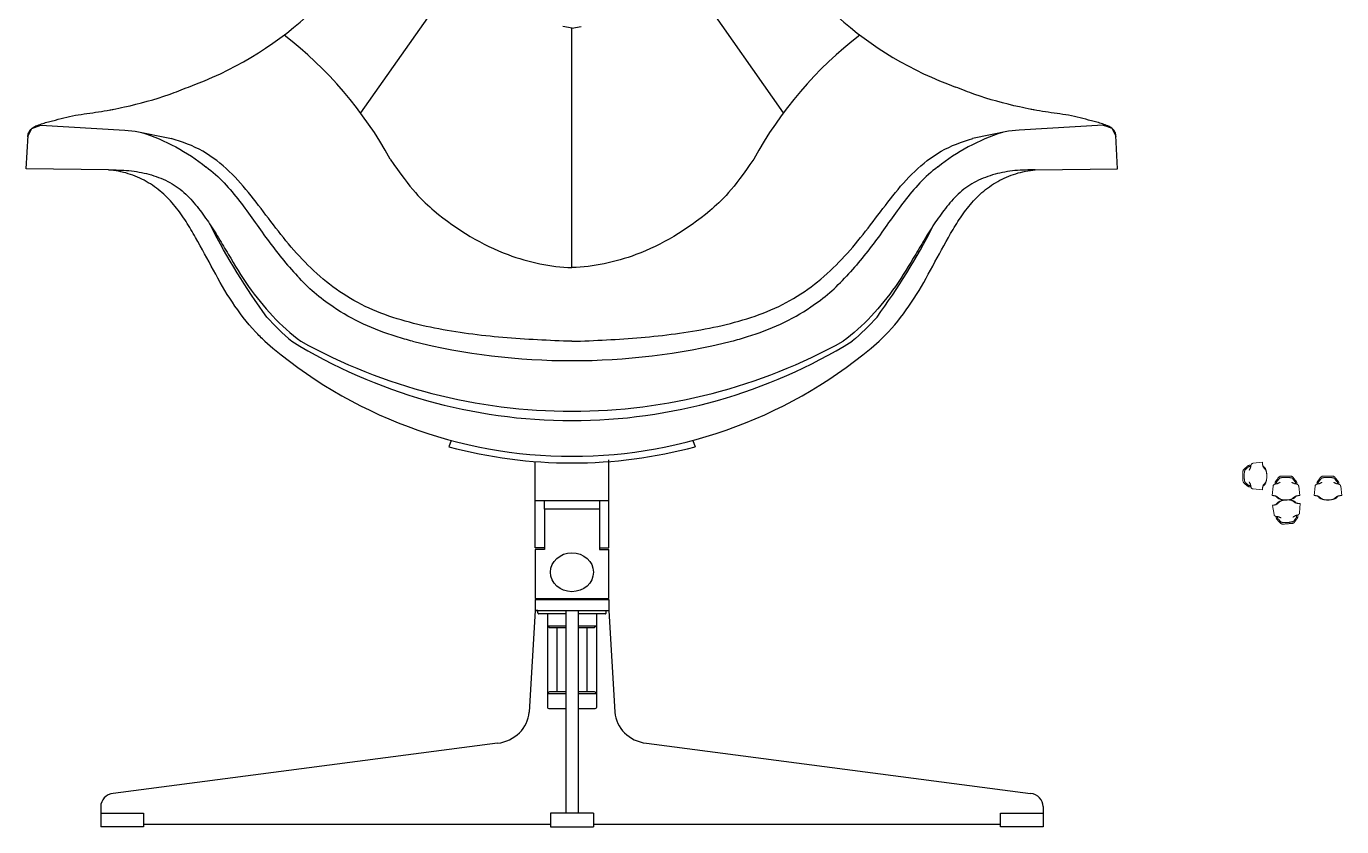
# Model space of a CAD drawing. Header units: inches. Extents: x 327481 to 195042051, y -335014 to 44773228.
# Drawn here: x 377034 to 378119, y -329951 to -329292 of the extents above; entities that cross this region are included whole.
import ezdxf

# ---------------------------------------------------------------- set-up
doc = ezdxf.new("R2010")
doc.units = ezdxf.units.IN
doc.header["$MEASUREMENT"] = 0
doc.layers.add('furniture', color=251, linetype='Continuous', lineweight=13)

# ---------------------------------------------------------------- blocks, each defined once
blk = doc.blocks.new('wdegshd')
at = {"layer": 'furniture', "color": 0, "ltscale": 60}
for p, q in [((377472.7693910799, -331242.8704585203), (377473.6009659545, -331235.2920807774)), ((377475.3520211327, -331232.9815449764), (377476.1423003055, -331233.3351770699)), ((377491.6768367661, -331231.4472097833), (377491.6709262977, -331231.4383526583)), ((377493.0331949096, -331232.9814359905), (377492.2480138562, -331233.3326512201)), ((377495.6023326011, -331242.8721106041), (377494.7680244024, -331235.2920807776)), ((377478.1804865311, -331244.9489118574), (377478.1779344439, -331244.9468169056)), ((377491.0941747791, -331244.1697260393), (377491.0928417197, -331244.1708996563))]:
    blk.add_line(p, q, dxfattribs=at)
for points, start_tangent, end_tangent in [([(377475.6658062348, -331231.3052973403), (377475.8470826093, -331231.026175894), (377476.2935880077, -331230.4325099269), (377476.7199522533, -331229.8541175561), (377477.1424760634, -331229.2829038802), (377477.5904929696, -331228.7095892586), (377478.0933365037, -331228.1248940509), (377478.6697912582, -331227.5302175094)], (0.5675537364555888, 0.8233363566825532), (0.7141056126692122, 0.7000379803655865)), ([(377491.6709264024, -331231.438352333), (377490.8850081922, -331230.4485450198), (377490.4955218858, -331229.959864009), (377490.1047915794, -331229.4719116675), (377489.6979813654, -331228.9965981338), (377489.4792517386, -331228.7726302674), (377489.2380177649, -331228.5729838535), (377488.9642004416, -331228.4190118335), (377488.6611100908, -331228.3259364352), (377488.3458896682, -331228.2714679867), (377488.030022155, -331228.216983763), (377487.7141277763, -331228.1615897188), (377487.3973490614, -331228.1105407128), (377486.7598072213, -331228.0339834421), (377486.119383839, -331227.9816761918), (377485.4777249602, -331227.9447838079), (377484.1924042535, -331227.917617881), (377482.90706555, -331227.9444750793), (377482.2653972288, -331227.9812074118), (377481.624979486, -331228.0336115904), (377480.9873613587, -331228.1096509169), (377480.6703977655, -331228.1596436588), (377480.35440694, -331228.2144926221), (377480.0388774689, -331228.2706653439), (377479.7243819842, -331228.3289982053), (377479.4212169368, -331228.4225163271), (377479.1459929139, -331228.5741409447), (377478.9033416069, -331228.7719939999), (377478.6838948032, -331228.9952215523), (377478.2772614725, -331229.4707265228), (377477.8873047836, -331229.959290356), (377477.4982408613, -331230.4482037333), (377476.712973622, -331231.4384873758)], (-0.613020403763658, 0.790067075993831), (-0.6128900056029576, -0.7901682359042324)), ([(377478.6697911834, -331227.5302175827), (377479.0742078764, -331227.2224007176), (377479.4747304889, -331227.0458521628), (377480.1962559851, -331226.8987477385), (377480.551656202, -331226.8693250566), (377480.9276348897, -331226.8506783782), (377481.7197188206, -331226.8404389567), (377482.5258311554, -331226.8535377478), (377483.3503191979, -331226.8693670646), (377484.1864685463, -331226.8759656741), (377485.0229882796, -331226.869418431), (377485.8476835519, -331226.8536189154), (377486.6541979545, -331226.8403448039), (377487.4476179602, -331226.8511257981), (377487.8243185204, -331226.8693574202), (377488.1801141037, -331226.8974473481), (377488.9013052051, -331227.0442381115), (377489.3017850547, -331227.2229817334), (377489.7062781666, -331227.5276321079)], (0.7141055799092647, 0.7000380137838605), (0.7207721195617054, -0.6931720938284566)), ([(377489.7062784008, -331227.5276318471), (377489.9517423317, -331227.7598355752), (377490.0814744973, -331227.8975203285), (377490.2073737807, -331228.0417933486), (377490.3296887871, -331228.1895732868), (377490.4492198682, -331228.339342532), (377490.6827002296, -331228.6417760347), (377490.9120092313, -331228.9442775169), (377491.14076034, -331229.243335201), (377491.3725273703, -331229.5380386574), (377491.6081833494, -331229.831284076), (377492.0791181978, -331230.4219316003), (377492.5375799644, -331231.0267940849), (377492.7214227886, -331231.3094703989)], (-0.718758915010642, 0.695259391948591), (0.5600850497773998, -0.828435113340718)), ([(377475.6658062348, -331231.3052973403), (377475.3806870937, -331231.8294122508), (377475.2775110345, -331232.1277771309), (377475.2503268258, -331232.3332829184), (377475.2403552193, -331232.5250326585), (377475.2394346735, -331232.710058793), (377475.2461905791, -331232.794948496), (377475.262704106, -331232.8713851877), (377475.2944665311, -331232.9355239047), (377475.3523518424, -331232.9816917502)], (-0.5258874142560714, -0.8505541884718828), (0.9144123705790984, -0.4047839133808477)), ([(377476.1436136989, -331233.3357827135), (377476.3363555, -331233.3667137888), (377476.5743885735, -331233.3245383896), (377476.8578259644, -331233.2283744465), (377477.1636358087, -331233.1014048043), (377477.7707772441, -331232.8271130315), (377478.3303511972, -331232.5549804291), (377478.5854468483, -331232.4245127956), (377478.8169597285, -331232.3030360837), (377479.0158663486, -331232.1955473088), (377479.1730271317, -331232.1070233731), (377479.2805115813, -331232.0416995626), (377479.3392489547, -331231.994739654)], (0.909904013089053, -0.4148188604251705), (0.6030554155806616, 0.7976992953104795)), ([(377479.3402785864, -331231.9930149077), (377479.3298879944, -331232.0033051968), (377479.3047728486, -331232.0207575659), (377479.2656961376, -331232.0450209095), (377479.2131929659, -331232.0757979738), (377479.1482828961, -331232.112529367), (377479.0721813694, -331232.1545524284), (377478.8900180008, -331232.2525917915), (377478.6747396686, -331232.365416859), (377478.4356503192, -331232.4877982973), (377478.1795362879, -331232.6156835589), (377477.9108446283, -331232.7449666258), (377477.6319028664, -331232.8735812893), (377477.341851525, -331233.0028979426), (377477.0485432618, -331233.1283782622), (377476.7739692287, -331233.232776475), (377476.5389030661, -331233.2974672813), (377476.4427086365, -331233.3108919041), (377476.3624611921, -331233.3106766463), (377476.2591153134, -331233.2684392086), (377476.2246501383, -331233.1787178401), (377476.2289240354, -331233.0591112988), (377476.247709653, -331232.9323771348), (377476.2689107702, -331232.8003599733), (377476.287172774, -331232.6706162305), (377476.3148671836, -331232.4186179), (377476.3234616265, -331232.2997047169), (377476.3284138418, -331232.187191455), (377476.3387060162, -331232.0783182917), (377476.380208575, -331231.9438628058), (377476.4982489868, -331231.7380374268), (377476.7214413641, -331231.4294458573)], (-0.3657682318891988, -0.9307059688970784), (0.6197100003803715, 0.7848308833300077)), ([(377491.6621147396, -331231.4289434715), (377491.8940611683, -331231.7494133956), (377491.9997506431, -331231.9359233102), (377492.039654849, -331232.0664613541), (377492.0479910612, -331232.1708761089), (377492.0507080529, -331232.2803853877), (377492.0573577924, -331232.3966763142), (377492.0827881426, -331232.6477207529), (377492.100304924, -331232.7755947095), (377492.1213946521, -331232.9067541597), (377492.1411702796, -331233.0360071394), (377492.149006678, -331233.1573897171), (377492.1205609041, -331233.2540594133), (377492.0248093882, -331233.3057601979), (377491.9492426209, -331233.3103354374), (377491.8564711382, -331233.2998820472), (377491.6241799968, -331233.2373414232), (377491.3508849305, -331233.1344894615), (377491.0586126563, -331233.0100486149), (377490.7678619264, -331232.8808816888), (377490.4864335706, -331232.7514302012), (377490.2156356739, -331232.6213998925), (377489.9583631031, -331232.4932901287), (377489.7176227286, -331232.3702489576), (377489.500174067, -331232.2566012137), (377489.3153482534, -331232.1574616148), (377489.1720385711, -331232.0776730871), (377489.1186185529, -331232.0464825716), (377489.0786469103, -331232.02179155), (377489.0527706753, -331232.0039378115), (377489.0417908397, -331231.9933101199)], (0.6238191014456794, -0.7815687613201446), (-0.4155236008013425, 0.9095823971345789)), ([(377492.2474538459, -331233.3330019704), (377491.807633572, -331233.324006336), (377491.523641501, -331233.2271336444), (377491.2171116176, -331233.099841718), (377490.6091907633, -331232.8252604665), (377490.0490003698, -331232.5527863901), (377489.7936006354, -331232.4223142489), (377489.5618183489, -331232.3007994042), (377489.3630577466, -331232.1935258952), (377489.2064241918, -331232.105460891), (377489.0998055579, -331232.0407002681), (377489.0662686725, -331232.0172614996), (377489.0424877945, -331231.9944905192)], (-0.9129197678697264, -0.4081390662907496), (-0.5750777150303231, 0.8180987847903837)), ([(377493.0327736263, -331232.9816231276), (377493.0907760419, -331232.9354118713), (377493.1224943998, -331232.8712881485), (377493.138945219, -331232.7949244651), (377493.1457089732, -331232.7098924732), (377493.1447403625, -331232.5257696349), (377493.134712152, -331232.3335854727), (377493.1076457274, -331232.1290199963), (377493.0053679119, -331231.8319527816), (377492.7214227886, -331231.3094703989)], (0.9147279500318408, 0.4040702629872015), (-0.5257176407784696, 0.8506591339510321)), ([(377472.7693910799, -331242.8704585203), (377473.8001772779, -331242.968404352), (377474.316649232, -331243.0194949377), (377474.8302600286, -331243.0932999339), (377475.3239722574, -331243.2159195446), (377475.7519956948, -331243.3965213516), (377476.073195562, -331243.6189245476), (377476.3188024905, -331243.8542784363), (377476.7206470319, -331244.3231721094), (377477.1311571731, -331244.7659771659), (377477.6636886371, -331245.1583076994), (377478.3554957583, -331245.504702426), (377479.1943829245, -331245.8257395434), (377480.1256405834, -331246.1111561727), (377481.1072819792, -331246.3364953814), (377482.1183422634, -331246.4919487417), (377484.1845747484, -331246.6122519377), (377485.2219222901, -331246.5830314405), (377486.2512582519, -331246.494598118), (377487.2625370554, -331246.3394193918), (377488.2439514343, -331246.1132017943), (377489.1759551314, -331245.828977483), (377490.0173850043, -331245.5091904767), (377490.7111806936, -331245.163175106), (377491.2448522515, -331244.772772307), (377491.6550343268, -331244.3315552672), (377492.0541188751, -331243.8623610516), (377492.2983859843, -331243.6264581128), (377492.6215808354, -331243.4040353119), (377493.0487918101, -331243.2226631507), (377493.5417617432, -331243.0984425071), (377494.0548546839, -331243.0215192802), (377494.5712296876, -331242.9687884043), (377494.8283040347, -331242.9483666501), (377495.0865972394, -331242.9249707088), (377495.6023326011, -331242.8721106041)], (0.993409218726425, -0.1146216565460218), (0.9937019288535973, 0.1120556852312288)), ([(377495.450764976, -331242.8861668307), (377494.9345244797, -331242.9366178361), (377494.420571318, -331242.9804694612), (377493.9304452093, -331243.0344603194), (377493.4259748199, -331243.1197777819), (377492.9680215791, -331243.2471467357), (377492.5369840795, -331243.4449297948), (377491.9926070604, -331243.8970833119), (377491.5892821892, -331244.3503614192), (377491.3892764085, -331244.5671962768), (377491.1685626948, -331244.7728608529), (377490.6247323415, -331245.1509914486), (377489.9276799235, -331245.4939785267), (377489.0966096825, -331245.8124831312), (377488.1785538477, -331246.0915413226), (377487.2125975714, -331246.3096135532), (377486.21754362, -331246.4561034596), (377485.206446285, -331246.5382244922), (377484.1896864214, -331246.5650766496), (377482.1620076564, -331246.4547522984), (377481.1672989376, -331246.3085099668), (377480.2065278321, -331246.0926623725), (377478.4591198231, -331245.4907889739), (377477.7704293106, -331245.1482977337), (377477.2288405144, -331244.7675096372), (377476.8080877433, -331244.3447005234), (377476.4002567818, -331243.8933821312), (377475.8457183475, -331243.4395010796), (377475.4304670295, -331243.2481704861), (377474.959783364, -331243.1167068493), (377473.9608958649, -331242.9807261927), (377473.4445945669, -331242.9359249183), (377472.9348147213, -331242.8861673401)], (-0.9946921801974363, -0.1028954160984391), (-0.9946330569333479, 0.1034653664538219)), ([(377473.2060024241, -331242.886183088), (377473.682338784, -331242.9325303643), (377474.1604774029, -331242.9827695733), (377474.6340167648, -331243.0509576936), (377475.0932756314, -331243.1344113061), (377475.9549504376, -331243.3676125767), (377476.632699533, -331243.6703385203), (377477.1261508937, -331244.0172116374), (377477.5639339843, -331244.402834072), (377478.045976419, -331244.8353184667), (377478.6390662728, -331245.2983799446), (377479.3985171925, -331245.7344270911), (377480.2931064428, -331246.07074227), (377481.2503551993, -331246.2995467994), (377482.2309960093, -331246.432271593), (377483.2132758955, -331246.4964462765), (377484.1920065996, -331246.5158707324), (377485.1710412082, -331246.4965178177), (377486.1534357921, -331246.4319997201), (377487.1341031557, -331246.2989191383), (377488.093975386, -331246.0706700048), (377488.9927918002, -331245.7339313536), (377489.7533214676, -331245.2974118945), (377490.8358885411, -331244.4043910239), (377491.2684367676, -331244.0187347194), (377491.7549623833, -331243.6724048146), (377492.4320932598, -331243.3711515638), (377493.2939383519, -331243.1363316394), (377493.7511968148, -331243.051582567), (377494.2242057067, -331242.9819475567), (377494.7010853122, -331242.9327336423), (377495.1798593944, -331242.8861518838)], (0.9953601136179329, -0.09621977041386022), (0.9953028108748389, 0.09681071564989611)), ([(377478.1779345604, -331244.9468169832), (377477.6771255445, -331244.5059933248), (377477.2285487753, -331244.1030822883), (377476.7357751671, -331243.7327174622), (377476.4258642864, -331243.5598068493), (377476.0454648873, -331243.3998880192), (377475.1433928392, -331243.1448854987), (377474.6643298336, -331243.055897781), (377474.1802559758, -331242.9852639771), (377473.6933414624, -331242.9336416197), (377473.2060024953, -331242.886183561)], (-0.7695788970018367, 0.6385517373631023), (-0.9955589688582115, 0.09413999960683504)), ([(377491.0928421408, -331244.1708999644), (377490.5851252843, -331244.6311995582), (377489.9841237107, -331245.130783863), (377489.2285129523, -331245.6165590105), (377488.2989982833, -331246.0061910754), (377487.2665705228, -331246.2738905522), (377486.189504119, -331246.4285147006), (377485.0958679708, -331246.4994386429), (377483.9982322379, -331246.5151124438), (377482.9013597256, -331246.4816771801), (377481.8115606028, -331246.3859188127), (377480.747032672, -331246.1935001556), (377479.7443842998, -331245.8820101107), (377478.8714673847, -331245.4506102807), (377478.180486674, -331244.9489116934)], (-0.7443595291626063, -0.6677790737548035), (-0.7700871806689259, 0.6379386601934274)), ([(377495.1798598855, -331242.8861488328), (377494.8205647815, -331242.9213848085), (377494.4608414657, -331242.9550678722), (377493.74607403, -331243.0524067739), (377493.044672382, -331243.1925011898), (377492.3855172431, -331243.3874796023), (377491.8371376171, -331243.6261561601), (377491.4302702256, -331243.8896521287), (377491.0941750939, -331244.1697255472)], (-0.9955266146703965, -0.094481529850548), (-0.7457335252509368, -0.6662443315457253))]:
    blk.add_spline(points, degree=3, dxfattribs=dict(at, start_tangent=start_tangent, end_tangent=end_tangent))
for points, knots in [([(377473.6009659545, -331235.2920807776), (377473.6137967735, -331235.165535706), (377473.6473239423, -331234.9094694087), (377473.7610766423, -331234.5387618523), (377474.0338394223, -331234.1046517288), (377474.4675196071, -331233.8331215986), (377474.9071426371, -331233.6225437177), (377475.2404866703, -331233.4750476177), (377475.5778144326, -331233.3461324255), (377475.8058314553, -331233.271505267), (377475.9192863355, -331233.2350830977)], [32.0437221175935, 32.0437221175935, 32.0437221175935, 32.0437221175935, 33.54681721506843, 35.09218570641631, 36.59502416524906, 39.50695258565594, 40.95071431927749, 42.38398218520059, 43.81112653946285, 45.22017010103374, 45.22017010103374, 45.22017010103374, 45.22017010103374]), ([(377492.4670271448, -331233.2343870326), (377492.5803756816, -331233.271377812), (377492.8079611187, -331233.3473923063), (377493.1444310094, -331233.4788474464), (377493.4765395804, -331233.6278551553), (377493.805753031, -331233.7886169388), (377494.1260720608, -331233.9743742281), (377494.410151697, -331234.2250882318), (377494.6123529265, -331234.5559293369), (377494.7219831106, -331234.9216715373), (377494.7553776533, -331235.1715632481), (377494.7680244024, -331235.2920807776)], [0, 0, 0, 0, 1.409917794809008, 2.836686544942887, 4.269548490253206, 5.71305855175405, 7.16859522656156, 8.638155904022215, 10.142050798296, 11.68723677232163, 13.11933980778588, 13.11933980778588, 13.11933980778588, 13.11933980778588])]:
    blk.add_open_spline(points, degree=3, knots=knots, dxfattribs=at)

msp = doc.modelspace()

# ---------------------------------------------------------------- linework, layer by layer
at = {"color": 0, "ltscale": 60}
for p, q in [((377377.2316056105, -329267.315597436), (377309.9619521988, -329362.9775007596)), ((377591.2245051059, -329267.315597436), (377658.4941585176, -329362.9775007596)), ((377484.2698462273, -329293.0675229441), (377476.7623487704, -329291.5966385222)), ((377484.1862644891, -329293.0675229441), (377491.693761946, -329291.5966385222)), ((377484.2280617799, -329490.4628047119), (377484.2280553582, -329293.0593351906)), ((377102.7885675821, -329360.5895041425), (377106.2250287269, -329359.9635771337)), ((377865.6675431342, -329360.5895041425), (377862.2310819895, -329359.9635771337)), ((377038.8484167726, -329375.7827700573), (377046.127861255, -329373.1066494517)), ((377040.5995955084, -329374.5334488199), (377040.5007510181, -329374.5917761726)), ((377046.1280227656, -329373.1065393309), (377040.5800123475, -329374.5461127197)), ((377046.127861255, -329373.1066494517), (377115.4096523072, -329377.2655475331)), ((377922.3282494613, -329373.1066494517), (377853.0464584092, -329377.2655475331)), ((377922.3280879507, -329373.1065393309), (377927.8760983689, -329374.5461127197)), ((377929.6076939438, -329375.7827700573), (377922.3282494613, -329373.1066494517)), ((377927.856515208, -329374.5334488199), (377927.9553596983, -329374.5917761726)), ((377034.2280828924, -329408.9367126914), (377035.6728356327, -329381.5116613411)), ((377035.6730778986, -329381.5103398907), (377038.8484167726, -329375.7827700573)), ((377115.4096523072, -329377.2655475331), (377124.1368778538, -329377.9745056754)), ((377124.1349801042, -329377.9740284851), (377153.8911690784, -329384.1183690936)), ((377844.3211306122, -329377.9740284851), (377814.564941638, -329384.1183690936)), ((377853.0464584092, -329377.2655475331), (377844.3192328626, -329377.9745056754)), ((377932.7830328178, -329381.5103398907), (377929.6076939438, -329375.7827700573)), ((377934.2280278239, -329408.9367126914), (377932.7832750836, -329381.5116613411)), ((377102.1346111421, -329409.9668566964), (377034.2280828924, -329408.9367126914)), ((377866.3214995742, -329409.9668566964), (377934.2280278239, -329408.9367126914)), ((377384.6215953319, -329632.8514245101), (377382.7770066442, -329638.0574716968)), ((377583.8345153845, -329632.8514245101), (377585.6791040721, -329638.0574716968)), ((377453.9448169019, -329721.2766259664), (377453.9448564425, -329650.2656145343)), ((377514.5112938145, -329721.2766259664), (377514.5112938145, -329648.7625254616)), ((377514.5112938145, -329682.7339187001), (377453.9448572795, -329682.7339187001)), ((377461.6562618753, -329689.6169133781), (377461.656302253, -329682.7343591835)), ((377461.6562618753, -329689.6169133781), (377461.6562618753, -329722.6531735123)), ((377506.799848841, -329689.6169133781), (377461.6562618753, -329689.6169133781)), ((377506.799848841, -329682.7343591835), (377506.799848841, -329722.6531735123)), ((377461.6562618753, -329721.2766626733), (377453.9448169019, -329721.2766259664)), ((377461.6562618753, -329722.6531735123), (377453.9448169019, -329722.6531735123)), ((377453.9448169019, -329722.6531735123), (377453.9448169019, -329763.0308247874)), ((377506.799848841, -329721.2766626733), (377514.5112938145, -329721.2766259664)), ((377506.799848841, -329722.6531735123), (377514.5112938145, -329722.6531735123)), ((377514.5112938145, -329763.0308247874), (377514.5112938145, -329722.6531735123)), ((377453.9448169019, -329763.0308247874), (377514.5112938145, -329763.0308247874)), ((377453.9448169019, -329763.94849868), (377453.9448169019, -329773.1252376061)), ((377453.9448169019, -329763.94849868), (377514.5112938145, -329763.94849868)), ((377455.9636994656, -329763.94849868), (377455.9636994656, -329763.0308247874)), ((377512.4924112507, -329763.94849868), (377512.4924112507, -329763.0308247874)), ((377514.5112938145, -329763.94849868), (377514.5112938145, -329773.1252376061)), ((377453.9402542273, -329773.1250540714), (377448.7869353503, -329856.7496292281)), ((377455.9638205986, -329773.1252376061), (377453.9448169019, -329773.1252743131)), ((377453.9448169019, -329773.1252376061), (377514.5112938145, -329773.1252376061)), ((377455.9638205986, -329774.9607322193), (377455.9638205986, -329773.1252376061)), ((377479.1808489488, -329775.8782225771), (377456.9732618805, -329775.8782225771)), ((377464.0395527419, -329775.8782225771), (377464.0399161407, -329852.9627561428)), ((377464.0400372737, -329775.8777820936), (377464.0400372737, -329785.5136883287)), ((377479.1808489488, -329773.1252376061), (377479.1808489488, -329940.142069597)), ((377489.2752617676, -329773.1252376061), (377489.2752617676, -329940.142069597)), ((377511.4828892135, -329775.8782225771), (377489.2752617676, -329775.8782225771)), ((377504.4165983521, -329775.8782225771), (377504.4161945757, -329852.9627561428)), ((377504.4170425063, -329775.8777820936), (377504.4170425063, -329785.5136883287)), ((377512.4923708731, -329773.1252376061), (377514.5113745698, -329773.1252743131)), ((377512.4923708731, -329774.9607689262), (377512.4923708731, -329773.1252376061)), ((377514.5112938145, -329773.125421141), (377519.6691753661, -329856.7496292281)), ((377464.0400372737, -329785.5136883287), (377465.5541991965, -329786.8901991675)), ((377464.0400372737, -329785.5136883287), (377479.1808489488, -329785.5136883287)), ((377465.5541991965, -329786.8901991675), (377479.1808489488, -329786.8901991675)), ((377471.6100393347, -329786.8901991675), (377471.6100393347, -329840.1154317671)), ((377489.2752617676, -329785.5136883287), (377504.4170425063, -329785.5136883287)), ((377489.2752617676, -329786.8901991675), (377502.9028805835, -329786.8901991675)), ((377496.8460713816, -329840.1154317671), (377496.8460713816, -329786.8901991675)), ((377504.4170425063, -329785.5136883287), (377502.9028805835, -329786.8901991675)), ((377464.0398757631, -329841.4919426061), (377479.1808489488, -329841.4919426061)), ((377464.0399565183, -329841.4919426061), (377464.0399565183, -329852.5040293174)), ((377479.1808489488, -329840.1154317671), (377465.5541184412, -329840.1154317671)), ((377502.9021537858, -329840.1154317671), (377489.2752617676, -329840.1154317671)), ((377489.2752617676, -329841.4919426061), (377504.4162753309, -329841.4919426061)), ((377504.4163157086, -329841.4919426061), (377504.4163157086, -329852.5040293174)), ((377465.0491151566, -329853.8805401563), (377479.1808489488, -329853.8805401563)), ((377489.2752617676, -329853.8805401563), (377503.4070359373, -329853.8805401563)), ((377422.8463940439, -329882.4616403698), (377105.9884285338, -329923.7352717267)), ((377545.6097570501, -329882.4616403698), (377862.4677225602, -329923.7352717267)), ((377095.5932425907, -329934.6360262414), (377095.5932425907, -329951.1541563084)), ((377872.8629085033, -329934.6360262414), (377872.8629085033, -329951.1541563084)), ((377466.5627925477, -329949.3188085232), (377130.9236874564, -329949.3188085232)), ((377466.5627925477, -329940.142069597), (377466.5627925477, -329951.1541563084)), ((377501.8932374134, -329940.142069597), (377466.5627925477, -329940.142069597)), ((377501.8932374134, -329940.142069597), (377501.8932374134, -329951.1541563084)), ((377837.5325847706, -329949.3188085232), (377501.8932374134, -329949.3188085232)), ((377466.5627925476, -329951.1541563084), (377501.8932374134, -329951.1541563084))]:
    msp.add_line(p, q, dxfattribs=at)
for points in [[(377095.5932425907, -329940.142069597), (377130.9236874564, -329940.142069597), (377130.9236874564, -329951.1541563084), (377095.5932425907, -329951.1541563084)], [(377872.8629085033, -329951.1541563084), (377837.5324636376, -329951.1541563084), (377837.5324636376, -329940.142069597), (377872.8629085033, -329940.142069597)]]:
    msp.add_lwpolyline(points, dxfattribs=at)
for centre, radius, start, end in [((377068.1074030419, -329063.5548855462), 295.3912901728731, 289.7398436169322, 311.9303778927936), ((377900.3487076745, -329063.5548855462), 295.3912901728731, 228.0696221072064, 250.2601563830677), ((377045.0652762291, -329560.338306906), 330.3354911942423, 28.85648804123126, 52.35865728638876), ((377923.3908344872, -329560.338306906), 330.3354911942423, 127.6413427136112, 151.1435119587688), ((377484.2280489365, -329260.1865864299), 385.7467137138432, 228.9639767361995, 270), ((377484.2280489365, -329175.1492544719), 441.3229696093053, 238.4293088475262, 270), ((377484.024443309, -329147.0227970541), 461.7764909306952, 241.0646982352403, 270.0252627494646), ((377484.2280489365, -329016.6292784578), 550.4700120090462, 256.1758375819092, 270), ((377484.2280617799, -329260.1865864299), 385.7467137138432, 270, 311.0360232638005), ((377484.2280617799, -329175.1492544719), 441.3229696093053, 270, 301.5706911524738), ((377484.4316674074, -329147.0227970541), 461.7764909306952, 269.9747372505354, 298.9353017647597), ((377484.2280617799, -329016.6292784578), 550.4700120090462, 270, 283.8241624180907), ((377484.2280489365, -329260.1865864299), 391.2527570695332, 254.9715902565135, 270), ((377484.2280617799, -329260.1865864299), 391.2527570695332, 270, 285.0284097434864)]:
    msp.add_arc(centre, radius, start, end, dxfattribs=at)
at = {"color": 0, "ltscale": 60, "extrusion": (0, 0, -1)}
for centre, major_axis, ratio, start_param, end_param in [((377045.8249884928, -329382.608868954), (-10.26908653818768, 1.878909986716725e-10), 0.9090909090893055, 0.1184626521638288, 1.036740166620746), ((377077.9896639879, -329513.1631034444), (-156.1963409054698, 6.795268881866619e-11), 0.9090909090907935, 1.905133923272682, 2.303276020004464), ((377777.869181563, -329203.5306452161), (-653.5676436475086, 3.711368799927255e-09), 0.909090909091473, -0.5840103980555132, -0.4399583043382729), ((377375.2658818475, -329411.915408733), (-150.3728741504951, 1.739434450968698e-09), 0.909090909090676, -0.9465138699832067, -0.6759676250122294)]:
    msp.add_ellipse(centre, major_axis=major_axis, ratio=ratio, start_param=start_param, end_param=end_param, dxfattribs=at)
at = {"color": 0, "ltscale": 60}
for centre, major_axis, ratio, start_param, end_param in [((377922.6311222236, -329382.608868954), (10.26908653818768, 1.878909986716725e-10), 0.9090909090893055, 0.1184626521638288, 1.036740166620746), ((377890.4664467284, -329513.1631034444), (156.1963409054698, 6.795268881866619e-11), 0.9090909090907935, 1.905133923272682, 2.303276020004464), ((377190.5869291534, -329203.5306452161), (653.5676436475086, 3.711368799927255e-09), 0.909090909091473, -0.5840103980555132, -0.4399583043382729), ((377593.1902288689, -329411.915408733), (150.3728741504951, 1.739434450968698e-09), 0.909090909090676, -0.9465138699832067, -0.6759676250122294), ((377484.2280553582, -329741.4654883109), (-17.66522243285407, 7.95879438949439e-11), 0.9090909090910728, 3.141592653594749, 9.424777960774335), ((377456.9732618805, -329774.9607322193), (-1.009441281876319, 5.988784481265693e-11), 0.909090909099427, -4.711768053500265e-07, 1.570829819718593), ((377511.4829295912, -329774.9607689261), (-1.009441281878482, 2.110248779421772e-11), 0.9090909090912171, 1.570762449972242, 3.14159272342496), ((377465.5541184412, -329841.4919426061), (1.514161922816583, 5.03235555057916e-11), 0.9090909090928201, 1.570796326764683, 3.141592653553234), ((377502.9021537858, -329841.4919426061), (-1.514161922814309, 5.525745906194173e-11), 0.9090909090941851, 3.141592653629936, 4.712388980417866), ((377418.5511406342, -329855.2097357294), (-30.28323845632071, 4.67150781094003e-11), 0.9090909090909037, 1.713112638211974, 3.085628915471766), ((377465.0491151566, -329852.9628662637), (-1.009441281877168, 9.655551775175755e-11), 0.9090909091003284, 3.927089395450167e-06, 1.570800253872788), ((377503.4070359373, -329852.9628662637), (1.009441281877169, 9.655506946977635e-11), 0.9090909091003283, 4.712385053306797, 6.28318138009019), ((377549.9050104598, -329855.2097357294), (30.28323845632071, 4.66612842716492e-11), 0.9090909090909037, 3.197556391707822, 4.570072668967613), ((377107.7065379733, -329934.6360262413), (-12.11329538253039, 8.429568545687218e-11), 0.9090909090900156, -1.428480015372807, 7.654543665580604e-12), ((377860.7496131208, -329934.6360262413), (12.11329538252812, 8.069687771130954e-11), 0.9090909090901723, -7.327916051735883e-12, 1.428480015373239)]:
    msp.add_ellipse(centre, major_axis=major_axis, ratio=ratio, start_param=start_param, end_param=end_param, dxfattribs=at)
for points, knots in [([(377040.1365947236, -329374.8183012397), (377041.4235238945, -329373.9405523367), (377044.4218638174, -329372.7489893707), (377048.9526796092, -329371.2471458388), (377053.5955948313, -329369.9700460514), (377059.8268927262, -329368.4297492702), (377067.5519693017, -329366.2868425546), (377077.0241946718, -329364.3840431336), (377086.6161161839, -329363.1348520201), (377099.3714667613, -329361.2714013289), (377121.4739054338, -329356.9490211142), (377145.5447099665, -329350.3641954575), (377162.7033520369, -329343.7658919542), (377167.8757751511, -329341.5877725158)], [0, 0, 0, 0, 0.4418183998187521, 0.8852370551833839, 1.328673245567773, 1.772130565267746, 2.659037920933439, 3.545728540696008, 4.432587788103027, 5.319481091999877, 7.093065806439069, 10.63825793428988, 12.20219031311501, 12.20219031311501, 12.20219031311501, 12.20219031311501]), ([(377928.3195159928, -329374.8183012397), (377927.0325868218, -329373.9405523367), (377924.034246899, -329372.7489893707), (377919.5034311071, -329371.2471458388), (377914.8605158851, -329369.9700460514), (377908.6292179902, -329368.4297492702), (377900.9041414147, -329366.2868425546), (377891.4319160445, -329364.3840431336), (377881.8399945324, -329363.1348520201), (377869.0846439551, -329361.2714013289), (377846.9822052825, -329356.9490211142), (377822.9114007498, -329350.3641954575), (377805.7527586794, -329343.7658919542), (377800.5803355653, -329341.5877725158)], [0, 0, 0, 0, 0.4418183998187521, 0.8852370551833839, 1.328673245567773, 1.772130565267746, 2.659037920933439, 3.545728540696008, 4.432587788103027, 5.319481091999877, 7.093065806439069, 10.63825793428988, 12.20219031311501, 12.20219031311501, 12.20219031311501, 12.20219031311501]), ([(377035.5443302427, -329382.6485615819), (377035.5881395005, -329381.573562975), (377035.8652546603, -329379.3855044274), (377037.786440593, -329376.5723168241), (377039.5891988178, -329375.1357342073), (377040.5800244893, -329374.546109358)], [0, 0, 0, 0, 0.3249560388902236, 0.64981698489879, 0.9750257899271321, 0.9750257899271321, 0.9750257899271321, 0.9750257899271321]), ([(377932.9117804737, -329382.6485615819), (377932.8679712159, -329381.573562975), (377932.590856056, -329379.3855044274), (377930.6696701233, -329376.5723168241), (377928.8669118985, -329375.1357342073), (377927.8760862271, -329374.546109358)], [0, 0, 0, 0, 0.3249560388902236, 0.64981698489879, 0.9750257899271321, 0.9750257899271321, 0.9750257899271321, 0.9750257899271321]), ([(377484.2280489365, -329551.1541563084), (377465.2231992339, -329550.5891040384), (377427.2396886988, -329548.7532153673), (377380.0322581978, -329542.7872165894), (377343.1985425337, -329534.0454079287), (377316.5618112367, -329524.5474120185), (377292.1411791923, -329510.8782496798), (377270.9263109158, -329493.4087384536), (377252.3587870825, -329473.6715447929), (377235.841038874, -329452.5156036929), (377219.8856898991, -329431.026377105), (377202.2830804671, -329410.5993620763), (377180.5363579051, -329393.3819822212), (377162.7634746677, -329386.637688791), (377153.7096531436, -329384.0681716277)], [0, 0, 0, 0, 5.22183043768414, 10.44179640840183, 13.05235384825479, 15.66184286022945, 18.26976712415193, 20.87923672815773, 23.48964964805004, 26.10058001889212, 28.71185739768388, 31.3217827449219, 33.92605595870553, 36.53072399111863, 36.53072399111863, 36.53072399111863, 36.53072399111863]), ([(377484.2280617799, -329551.1541563084), (377503.2329114825, -329550.5891040384), (377541.2164220175, -329548.7532153673), (377588.4238525186, -329542.7872165894), (377625.2575681826, -329534.0454079287), (377651.8942994797, -329524.5474120185), (377676.3149315241, -329510.8782496798), (377697.5297998005, -329493.4087384536), (377716.0973236338, -329473.6715447929), (377732.6150718423, -329452.5156036929), (377748.5704208173, -329431.026377105), (377766.1730302493, -329410.5993620763), (377787.9197528112, -329393.3819822212), (377805.6926360487, -329386.637688791), (377814.7464575728, -329384.0681716277)], [0, 0, 0, 0, 5.22183043768414, 10.44179640840183, 13.05235384825479, 15.66184286022945, 18.26976712415193, 20.87923672815773, 23.48964964805004, 26.10058001889212, 28.71185739768388, 31.3217827449219, 33.92605595870553, 36.53072399111863, 36.53072399111863, 36.53072399111863, 36.53072399111863]), ([(377182.5622043013, -329407.462980028), (377193.3482608843, -329415.3196499928), (377210.8810135251, -329435.3601246664), (377232.5352380131, -329467.4301025409), (377248.8888214334, -329487.9193599199), (377257.9597045375, -329497.443736161)], [0, 0, 0, 0, 3.795559809930584, 7.603309071643216, 11.40894444520668, 11.40894444520668, 11.40894444520668, 11.40894444520668]), ([(377334.3834363365, -329400.9126534665), (377351.1451454544, -329425.9869954712), (377360.6711761362, -329435.3017687945), (377389.6533482656, -329459.5636233694), (377410.1696049527, -329471.7750543055), (377448.7007308411, -329486.128884216), (377466.4329218306, -329489.7500295038), (377484.2280489365, -329490.4628047119)], [5.662480034928231, 5.662480034928231, 5.662480034928231, 5.662480034928231, 5.795604447886674, 5.795604447886674, 6.051552500692683, 6.051552500692683, 6.258214547344879, 6.258214547344879, 6.258214547344879, 6.258214547344879]), ([(377634.0726743799, -329400.9126534665), (377617.3109652619, -329425.9869954712), (377607.7849345802, -329435.3017687945), (377578.8027624508, -329459.5636233694), (377558.2865057637, -329471.7750543055), (377519.7553798753, -329486.128884216), (377502.0231888858, -329489.7500295038), (377484.2280617799, -329490.4628047119)], [5.662480034928231, 5.662480034928231, 5.662480034928231, 5.662480034928231, 5.795604447886674, 5.795604447886674, 6.051552500692683, 6.051552500692683, 6.258214547344879, 6.258214547344879, 6.258214547344879, 6.258214547344879]), ([(377785.893906415, -329407.462980028), (377775.1078498321, -329415.3196499928), (377757.5750971912, -329435.3601246664), (377735.9208727033, -329467.4301025409), (377719.567289283, -329487.9193599199), (377710.4964061789, -329497.443736161)], [0, 0, 0, 0, 3.795559809930584, 7.603309071643216, 11.40894444520668, 11.40894444520668, 11.40894444520668, 11.40894444520668]), ([(377102.1346208288, -329409.9668529434), (377107.7249077391, -329409.8681089688), (377118.9412939433, -329410.0863226677), (377135.4789081949, -329413.0338557144), (377148.5440613272, -329417.833375035), (377157.9723513399, -329423.3505229266), (377166.4093795419, -329430.0694032672), (377175.2743224283, -329439.974866799), (377184.4987652051, -329452.7201490134), (377192.8209700555, -329465.975046553), (377203.4460236292, -329483.8703171179), (377216.8840878935, -329506.1885055057), (377236.5199475338, -329530.6878844702), (377252.2442997313, -329544.8508149238), (377260.6069595627, -329551.1541563084)], [0, 0, 0, 0, 1.535473205436735, 3.069995925293429, 4.604059952675702, 5.371749194959754, 6.139482638911765, 7.674465930714534, 9.210245718597966, 10.74635947881263, 12.28253541109954, 15.35448522804193, 18.42471628430193, 21.40405297950652, 21.40405297950652, 21.40405297950652, 21.40405297950652]), ([(377230.9724459974, -329551.1541563084), (377228.3204719986, -329548.6259247644), (377218.3969911638, -329538.5811600636), (377203.4800848929, -329519.2819335255), (377188.4255292987, -329492.5633534225), (377176.5414879724, -329470.0266024342), (377166.1113290885, -329452.4123434649), (377157.2596282147, -329439.7365374039), (377146.5234392806, -329428.2638796697), (377133.4253384445, -329418.995343406), (377118.4690401331, -329412.4551082905), (377107.5997067331, -329410.3792798442), (377102.1346208289, -329409.9668529434)], [23.09398925238679, 23.09398925238679, 23.09398925238679, 23.09398925238679, 24.14797034235363, 27.16582990792018, 30.18568523876727, 33.20631770252775, 34.71647736257282, 36.22615702319374, 37.73474419440697, 39.24260563276849, 40.75000141993033, 42.2559648153205, 42.2559648153205, 42.2559648153205, 42.2559648153205]), ([(377866.3214898875, -329409.9668529434), (377860.7312029772, -329409.8681089688), (377849.5148167731, -329410.0863226677), (377832.9772025214, -329413.0338557144), (377819.9120493891, -329417.833375035), (377810.4837593765, -329423.3505229266), (377802.0467311745, -329430.0694032672), (377793.1817882881, -329439.974866799), (377783.9573455112, -329452.7201490134), (377775.6351406609, -329465.975046553), (377765.0100870871, -329483.8703171179), (377751.5720228229, -329506.1885055057), (377731.9361631825, -329530.6878844702), (377716.2118109851, -329544.8508149238), (377707.8491511536, -329551.1541563084)], [0, 0, 0, 0, 1.535473205436735, 3.069995925293429, 4.604059952675702, 5.371749194959754, 6.139482638911765, 7.674465930714534, 9.210245718597966, 10.74635947881263, 12.28253541109954, 15.35448522804193, 18.42471628430193, 21.40405297950652, 21.40405297950652, 21.40405297950652, 21.40405297950652]), ([(377737.4836647189, -329551.1541563084), (377740.1356387177, -329548.6259247644), (377750.0591195525, -329538.5811600636), (377764.9760258234, -329519.2819335255), (377780.0305814177, -329492.5633534225), (377791.914622744, -329470.0266024342), (377802.3447816279, -329452.4123434649), (377811.1964825016, -329439.7365374039), (377821.9326714358, -329428.2638796697), (377835.0307722718, -329418.995343406), (377849.9870705833, -329412.4551082905), (377860.8564039833, -329410.3792798442), (377866.3214898875, -329409.9668529434)], [23.09398925238679, 23.09398925238679, 23.09398925238679, 23.09398925238679, 24.14797034235363, 27.16582990792018, 30.18568523876727, 33.20631770252775, 34.71647736257282, 36.22615702319374, 37.73474419440697, 39.24260563276849, 40.75000141993033, 42.2559648153205, 42.2559648153205, 42.2559648153205, 42.2559648153205]), ([(377352.6971055047, -329551.1541563084), (377348.2189302792, -329549.9803648288), (377334.4201563532, -329546.0381204869), (377311.9239086617, -329537.6489008641), (377295.1680828745, -329528.2117311019), (377287.3706393929, -329522.8335523453)], [12.17432351803065, 12.17432351803065, 12.17432351803065, 12.17432351803065, 13.45370583555908, 16.14379029606545, 18.83165243752121, 18.83165243752121, 18.83165243752121, 18.83165243752121]), ([(377615.7590052116, -329551.1541563084), (377620.2371804372, -329549.9803648288), (377634.0359543632, -329546.0381204869), (377656.5322020546, -329537.6489008641), (377673.2880278418, -329528.2117311019), (377681.0854713235, -329522.8335523453)], [12.17432351803065, 12.17432351803065, 12.17432351803065, 12.17432351803065, 13.45370583555908, 16.14379029606545, 18.83165243752121, 18.83165243752121, 18.83165243752121, 18.83165243752121])]:
    msp.add_open_spline(points, degree=3, knots=knots, dxfattribs=at)
for points in [[(377232.6261936285, -329531.1301891205), (377238.9268794259, -329538.2302230198), (377245.7805233388, -329544.9595020472), (377253.1733426445, -329551.1541563085)], [(377735.8299170879, -329531.1301891205), (377729.5292312904, -329538.2302230198), (377722.6755873775, -329544.9595020472), (377715.2827680719, -329551.1541563085)]]:
    msp.add_open_spline(points, degree=3, dxfattribs=at)

# ---------------------------------------------------------------- block references
at = {"layer": 'furniture', "lineweight": 0, "rotation": 90}
msp.add_blockref('wdegshd', (46810.68172254204, -707146.4332982159), dxfattribs=at)
at = {"layer": 'furniture', "lineweight": 0}
for p in [(588.7808769873809, 1564.630077145062), (623.3826753154863, 1564.630077145062)]:
    msp.add_blockref('wdegshd', p, dxfattribs=at)
at = {"layer": 'furniture', "lineweight": 0, "xscale": -1, "rotation": 183.9788357783129}
msp.add_blockref('wdegshd', (24483.14124423169, -686322.9113044315), dxfattribs=at)

doc.saveas('drawing.dxf')
